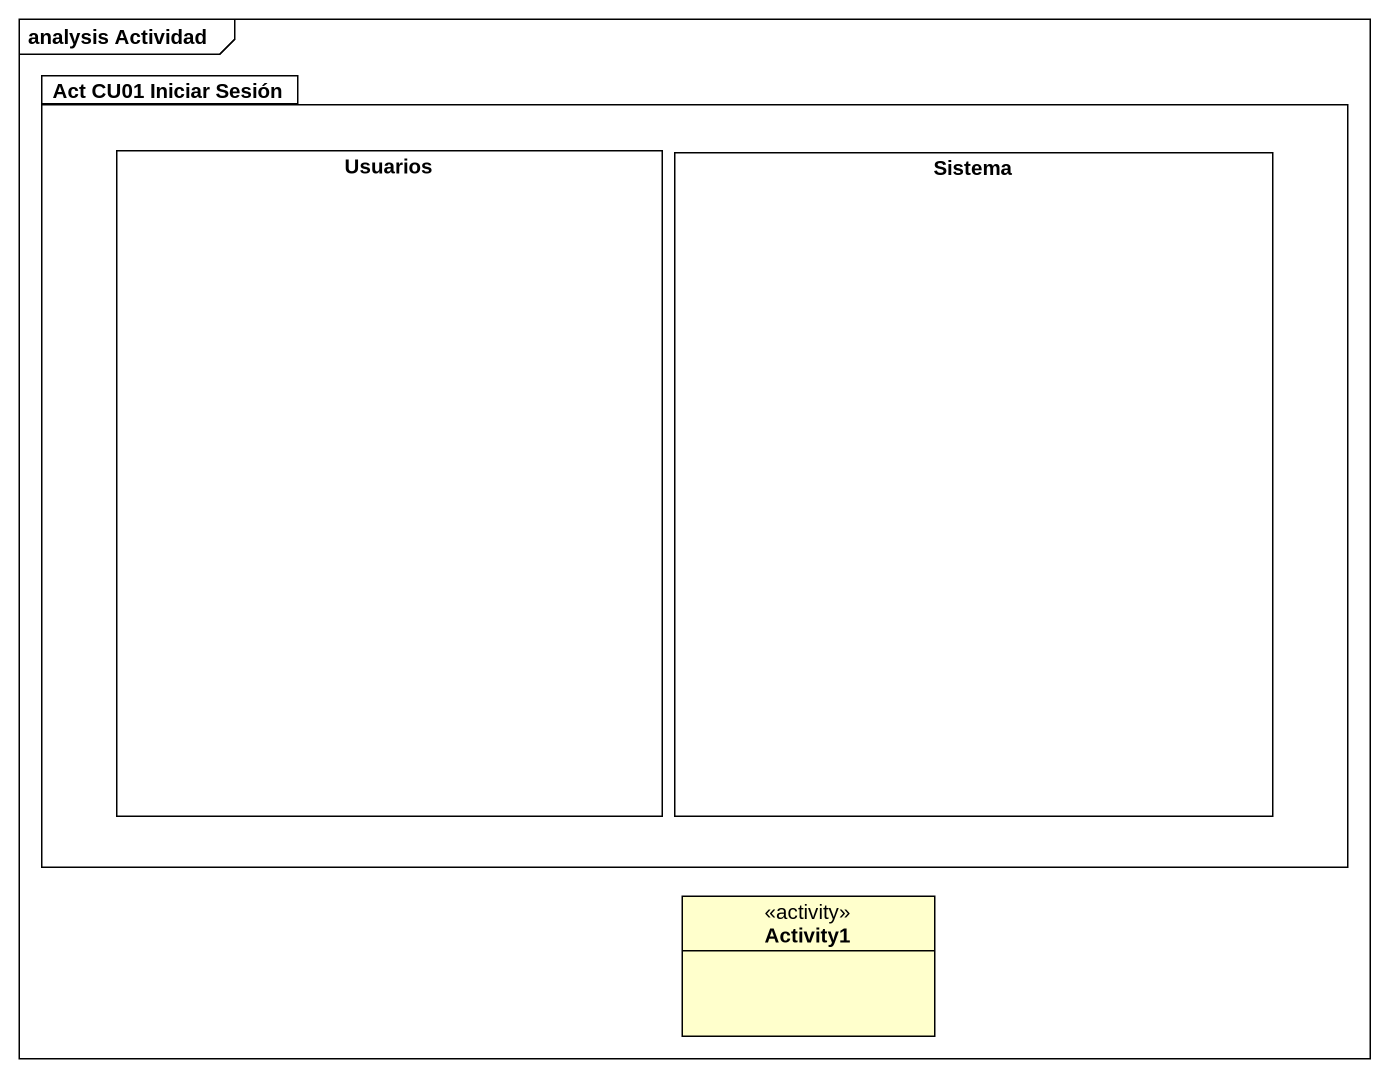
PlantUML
@startuml
mainframe analysis Actividad
allowmixing
hide circle
hide empty members
package "Act CU01 Iniciar Sesión" as Act_CU01_Iniciar_Sesión {
  rectangle Usuarios
  rectangle Sistema
}
class Activity1 <<activity>>
@enduml
